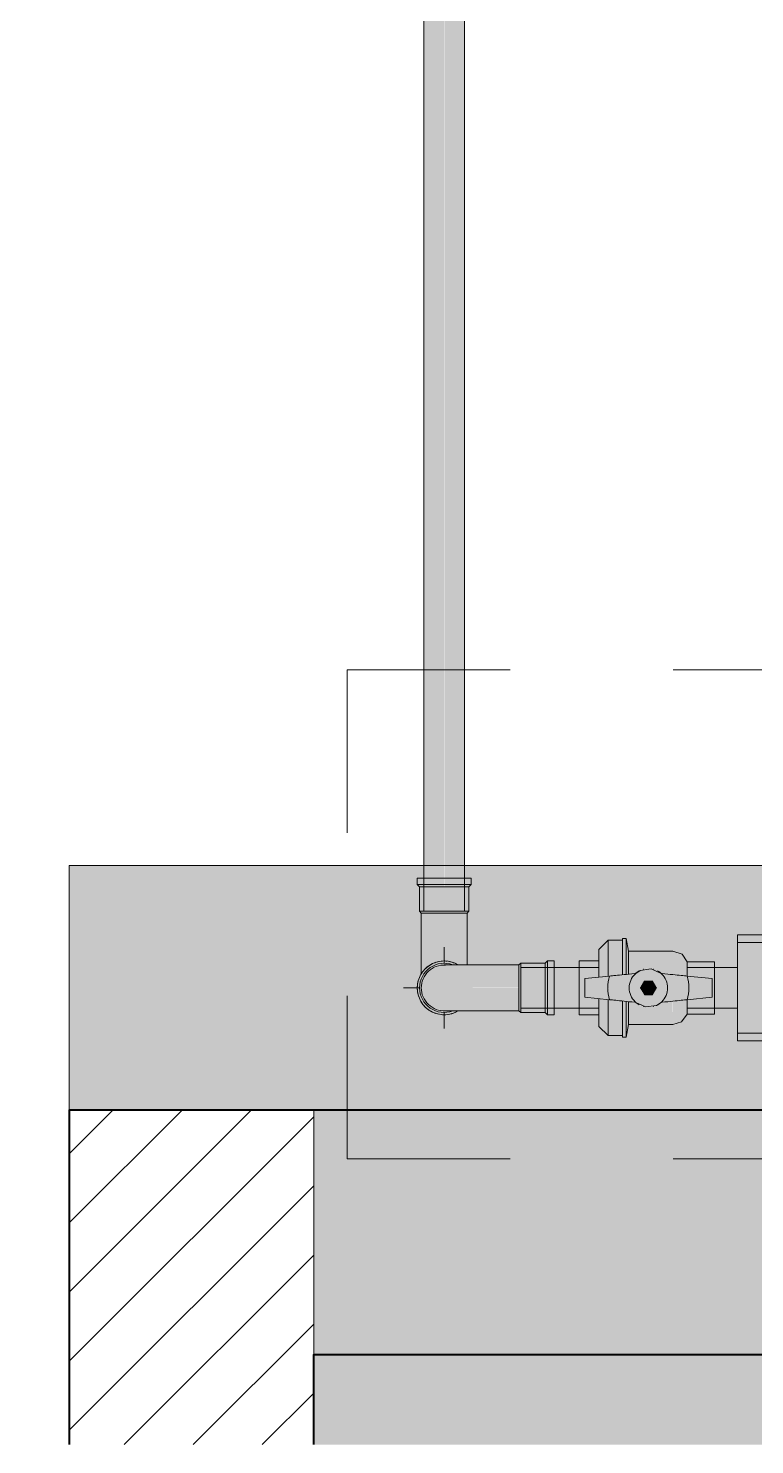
# Model space of a CAD drawing. Header units: metres. Extents: x 15.2 to 39, y -2.1 to 25.8.
# Drawn here: x 15.186 to 15.631, y 15.372 to 16.242 of the extents above; entities that cross this region are included whole.
import ezdxf

# ---------------------------------------------------------------- set-up
doc = ezdxf.new("R2010")
doc.units = ezdxf.units.M
doc.linetypes.add('Projeção', pattern=[0.003969, 0.002381, -0.001587])
doc.layers.add('1095_ARQ_BASE_dwg', color=7, linetype='Continuous', lineweight=5, true_color=0x767676)
doc.layers.add('A-FLOR', color=7, linetype='Continuous', lineweight=9, true_color=0x007f00)
for name, color, linetype, lineweight in [('A-DETL-GENF', 7, 'Continuous', 5), ('A-FLOR-OVHD', 7, 'Projeção', 5), ('A-WALL', 7, 'Continuous', 9), ('KIRYA - PAREDE', 7, 'Continuous', 40), ('KIRYA - PISO', 7, 'Continuous', 5), ('P-PIPE', 7, 'Continuous', 5), ('P-PIPE-CNTR', 7, 'Continuous', 5), ('S-COLS', 7, 'Continuous', 5)]:
    doc.layers.add(name, color=color, linetype=linetype, lineweight=lineweight)

# ---------------------------------------------------------------- blocks, each defined once
blk = doc.blocks.new('Pilar retangular - 15 x 30 cm-V2-TÉRREO')
at = {"layer": 'S-COLS', "true_color": 0xaaaaaa}
h = blk.add_hatch(dxfattribs=at)
h.set_pattern_fill('FP_1', color=253, style=0, pattern_type=2)
h.set_pattern_definition([(45, (0.08564, 0.00177), (-0.021213, 0.021213), [])])
h.paths.add_polyline_path([(0.075, -0.05532), (0.075, 0.15), (-0.075, 0.15), (-0.075, -0.05532)])
at = {"layer": 'A-DETL-GENF', "color": 253, "true_color": 0xaaaaaa}
for p, q in [((0.075, 0.15), (-0.075, 0.15)), ((-0.075, 0.15), (-0.075, -0.05532)), ((0.075, -0.05532), (0.075, 0.15))]:
    blk.add_line(p, q, dxfattribs=at)
blk = doc.blocks.new('Hidrometro1 - 20x20mm-2554199-TÉRREO')
at = {"layer": 'P-PIPE', "true_color": 0x1e1eb3}
for points in [[(15.65231, 15.65281), (15.65927, 15.65301), (15.66112, 15.66704), (15.66661, 15.68031), (15.67535, 15.6917), (15.68674, 15.70044), (15.70001, 15.70593), (15.71424, 15.70781), (15.72891, 15.70575), (15.74174, 15.70044), (15.75345, 15.69129), (15.76187, 15.68031), (15.76737, 15.66704), (15.76924, 15.65281), (15.77618, 15.65281), (15.77462, 15.66659), (15.77004, 15.67968), (15.76267, 15.69142), (15.75286, 15.70123), (15.74112, 15.70861), (15.72802, 15.71319), (15.71424, 15.71474), (15.70046, 15.71319), (15.68674, 15.70821), (15.67535, 15.70095), (15.66582, 15.69142), (15.65844, 15.67968), (15.65386, 15.66659), (15.65286, 15.65773)], [(15.6476, 15.6806), (15.6476, 15.68535), (15.62049, 15.68535), (15.62049, 15.6806)], [(15.6476, 15.62501), (15.6476, 15.6806), (15.62049, 15.6806), (15.62049, 15.62501)], [(15.7994, 15.6806), (15.80799, 15.6806), (15.80799, 15.68535), (15.7812, 15.68535), (15.7812, 15.6806)], [(15.80799, 15.62501), (15.80799, 15.6806), (15.7812, 15.6806), (15.7812, 15.62501), (15.7994, 15.62501)], [(15.71424, 15.59087), (15.72802, 15.59242), (15.74174, 15.5974), (15.75313, 15.60466), (15.76267, 15.61419), (15.77004, 15.62593), (15.77462, 15.63902), (15.77618, 15.65281), (15.76924, 15.65281), (15.76737, 15.63857), (15.76187, 15.62531), (15.75313, 15.61392), (15.74174, 15.60517), (15.72848, 15.59968), (15.71424, 15.59781), (15.70001, 15.59968), (15.68674, 15.60517), (15.67535, 15.61392), (15.66661, 15.62531), (15.66112, 15.63857), (15.65924, 15.65281), (15.65231, 15.65281), (15.65386, 15.63902), (15.65844, 15.62593), (15.66582, 15.61419), (15.67563, 15.60438), (15.68737, 15.597), (15.70046, 15.59242), (15.70501, 15.59191)], [(15.6476, 15.62026), (15.6476, 15.62501), (15.62049, 15.62501), (15.62049, 15.62026)], [(15.7812, 15.62026), (15.80799, 15.62026), (15.80799, 15.62501), (15.7812, 15.62501)]]:
    blk.add_hatch(color=164, dxfattribs=at).paths.add_polyline_path(points)
at = {"layer": 'P-PIPE', "true_color": 0x050505}
h = blk.add_hatch(color=18, dxfattribs=at)
h.paths.add_polyline_path([(15.71424, 15.59781), (15.72848, 15.59968), (15.74174, 15.60517), (15.75313, 15.61392), (15.76187, 15.62531), (15.76737, 15.63857), (15.76922, 15.65301), (15.76737, 15.66704), (15.76187, 15.68031), (15.75273, 15.69201), (15.74174, 15.70044), (15.72848, 15.70593), (15.71424, 15.70781), (15.70001, 15.70593), (15.68674, 15.70044), (15.67504, 15.69129), (15.66661, 15.68031), (15.66112, 15.66704), (15.65924, 15.65281), (15.66112, 15.63857), (15.66661, 15.62531), (15.67535, 15.61392), (15.68674, 15.60517), (15.70001, 15.59968), (15.71026, 15.59833)])
h.paths.add_polyline_path([(15.71424, 15.59914), (15.70727, 15.59914), (15.6938, 15.6027), (15.69187, 15.61365), (15.68364, 15.61979), (15.67741, 15.62691), (15.67299, 15.63464), (15.67002, 15.64438), (15.66911, 15.65304), (15.66063, 15.66016), (15.66428, 15.6736), (15.67125, 15.68567), (15.68107, 15.69556), (15.69152, 15.69176), (15.69695, 15.69445), (15.70374, 15.69657), (15.71144, 15.69781), (15.72029, 15.69749), (15.72891, 15.69545), (15.73697, 15.69176), (15.74741, 15.69556), (15.75723, 15.68567), (15.76434, 15.6731), (15.76786, 15.66016), (15.75932, 15.65281), (15.75813, 15.64279), (15.75546, 15.6345), (15.7507, 15.62627), (15.74433, 15.61921), (15.73661, 15.6136), (15.73468, 15.6027), (15.72121, 15.59914)])
h.paths.add_polyline_path([(15.71424, 15.61222), (15.71422, 15.61223), (15.71422, 15.61222)])
h.paths.add_polyline_path([(15.67918, 15.6324), (15.67882, 15.63319), (15.67504, 15.64233), (15.67369, 15.65301), (15.67366, 15.65278), (15.67532, 15.64163), (15.6791, 15.63251)])
h.paths.add_polyline_path([(15.75342, 15.64224), (15.75345, 15.64232), (15.7548, 15.65301), (15.75317, 15.66398), (15.75345, 15.66329), (15.75478, 15.65249), (15.75344, 15.64229)])
h.paths.add_polyline_path([(15.71981, 15.69266), (15.71403, 15.69336), (15.71424, 15.69339), (15.71949, 15.6927)])
h = blk.add_hatch(color=18, dxfattribs=at)
h.paths.add_polyline_path([(15.70727, 15.59914), (15.72121, 15.59914), (15.73468, 15.6027), (15.73661, 15.61365), (15.74506, 15.62003), (15.7507, 15.62627), (15.75546, 15.6345), (15.75838, 15.64355), (15.75934, 15.65301), (15.76786, 15.66016), (15.7642, 15.6736), (15.75723, 15.68567), (15.74741, 15.69556), (15.73697, 15.69176), (15.72848, 15.69555), (15.72029, 15.69749), (15.71144, 15.69781), (15.70269, 15.6964), (15.69695, 15.69445), (15.69152, 15.69176), (15.68107, 15.69556), (15.67125, 15.68567), (15.66428, 15.6736), (15.66063, 15.66016), (15.66917, 15.65281), (15.67035, 15.64279), (15.67303, 15.6345), (15.67778, 15.62627), (15.68416, 15.61921), (15.69187, 15.61365), (15.6938, 15.6027), (15.70501, 15.59974)])
h.paths.add_polyline_path([(15.71424, 15.61222), (15.70361, 15.61365), (15.69845, 15.61567), (15.69332, 15.61814), (15.6855, 15.62416), (15.68247, 15.62793), (15.67881, 15.63319), (15.67504, 15.6423), (15.67368, 15.65301), (15.67532, 15.66407), (15.67754, 15.66962), (15.67916, 15.67318), (15.68432, 15.68005), (15.68639, 15.68218), (15.6924, 15.68681), (15.69498, 15.68842), (15.70088, 15.69093), (15.70427, 15.6921), (15.70921, 15.69278), (15.71427, 15.69339), (15.7248, 15.69199), (15.73074, 15.68963), (15.73517, 15.68747), (15.74298, 15.68145), (15.7458, 15.67798), (15.74967, 15.67242), (15.75345, 15.66331), (15.75479, 15.65249), (15.75317, 15.64155), (15.75087, 15.63583), (15.74884, 15.63176), (15.74416, 15.62556), (15.74285, 15.62404), (15.73609, 15.6188), (15.73351, 15.61719), (15.7276, 15.61468), (15.72421, 15.61352), (15.71927, 15.61283), (15.71427, 15.61222)])
at = {"layer": 'P-PIPE', "true_color": 0xfbfbfb}
for points in [[(15.67366, 15.65281), (15.67571, 15.65281), (15.67724, 15.66331), (15.68122, 15.67253), (15.687, 15.68005), (15.69498, 15.68617), (15.70501, 15.69012), (15.71424, 15.69134), (15.72475, 15.6898), (15.73396, 15.68583), (15.74149, 15.68005), (15.74783, 15.67154), (15.75152, 15.66233), (15.75277, 15.65281), (15.7548, 15.65301), (15.75317, 15.66397), (15.74902, 15.6736), (15.74294, 15.6815), (15.73442, 15.688), (15.72638, 15.69142), (15.72421, 15.69208), (15.71404, 15.69336), (15.70365, 15.69197), (15.69671, 15.68921), (15.69384, 15.68787), (15.68554, 15.68149), (15.68122, 15.67605), (15.67864, 15.67207), (15.67563, 15.66492), (15.67504, 15.66329), (15.67366, 15.65282)], [(15.75221, 15.65281), (15.75277, 15.65281), (15.75146, 15.66278), (15.74761, 15.67207), (15.74149, 15.68005), (15.73351, 15.68617), (15.72421, 15.69002), (15.71367, 15.69126), (15.70427, 15.69002), (15.69498, 15.68617), (15.687, 15.68005), (15.68059, 15.67138), (15.67695, 15.66221), (15.67571, 15.65281), (15.75146, 15.65281)], [(15.71424, 15.61222), (15.72487, 15.61365), (15.73177, 15.6164), (15.73465, 15.61774), (15.74295, 15.62412), (15.74726, 15.62956), (15.74985, 15.63354), (15.75237, 15.63935), (15.75345, 15.64233), (15.75483, 15.65281), (15.75277, 15.65281), (15.75124, 15.6423), (15.74726, 15.63309), (15.74149, 15.62556), (15.73351, 15.61944), (15.72421, 15.61559), (15.71389, 15.61432), (15.70374, 15.61581), (15.69452, 15.61979), (15.68646, 15.62627), (15.68087, 15.63354), (15.67701, 15.64294), (15.67563, 15.65281), (15.67366, 15.65281), (15.67532, 15.64164), (15.67946, 15.63202), (15.68555, 15.6241), (15.69406, 15.61761), (15.70211, 15.61419), (15.70427, 15.61353), (15.71423, 15.61222)], [(15.71424, 15.61428), (15.72421, 15.61559), (15.73351, 15.61944), (15.74149, 15.62556), (15.74783, 15.63407), (15.75146, 15.64283), (15.75277, 15.65281), (15.67571, 15.65281), (15.67724, 15.6423), (15.68087, 15.63354), (15.687, 15.62556), (15.69498, 15.61944), (15.70501, 15.61549), (15.71389, 15.61432)]]:
    blk.add_hatch(color=7, dxfattribs=at).paths.add_polyline_path(points)
at = {"layer": 'P-PIPE', "true_color": 0x1e1eb3}
h = blk.add_hatch(color=164, dxfattribs=at)
h.paths.add_polyline_path([(15.77125, 15.62939), (15.7812, 15.63537), (15.7812, 15.63794), (15.77425, 15.63794), (15.77256, 15.63313)])
h.paths.add_polyline_path([(15.65707, 15.62986), (15.65424, 15.63794), (15.6476, 15.63794), (15.6476, 15.63555), (15.65473, 15.63126)])
h.paths.add_polyline_path([(15.7812, 15.66767), (15.7812, 15.67025), (15.77125, 15.67622), (15.77425, 15.66767), (15.77648, 15.66767)])
h.paths.add_polyline_path([(15.6476, 15.66767), (15.65424, 15.66767), (15.65707, 15.67575), (15.6476, 15.67006)])
h = blk.add_hatch(color=164, dxfattribs=at)
h.paths.add_polyline_path([(15.6476, 15.65281), (15.65231, 15.65281), (15.65414, 15.66738), (15.65424, 15.66767), (15.6476, 15.66767), (15.6476, 15.65637)])
h.paths.add_polyline_path([(15.77618, 15.65281), (15.7812, 15.65281), (15.7812, 15.66767), (15.77425, 15.66767), (15.77468, 15.66608), (15.77606, 15.65388)])
h = blk.add_hatch(color=164, dxfattribs=at)
h.paths.add_polyline_path([(15.6476, 15.63794), (15.65424, 15.63794), (15.6538, 15.63954), (15.65231, 15.65281), (15.6476, 15.65281), (15.6476, 15.63884)])
h.paths.add_polyline_path([(15.7812, 15.63794), (15.7812, 15.65281), (15.77618, 15.65281), (15.77434, 15.63822), (15.77425, 15.63794), (15.77618, 15.63794)])
at = {"layer": 'P-PIPE'}
for p, q in [((15.69152, 15.69176), (15.68107, 15.69556)), ((15.74741, 15.69556), (15.73697, 15.69176)), ((15.62049, 15.6806), (15.62049, 15.68535)), ((15.6476, 15.68535), (15.62049, 15.68535)), ((15.62049, 15.6806), (15.62049, 15.62501)), ((15.6476, 15.6806), (15.62049, 15.6806)), ((15.6476, 15.68535), (15.6476, 15.6806)), ((15.6476, 15.62501), (15.6476, 15.6806)), ((15.7812, 15.6806), (15.7812, 15.68535)), ((15.80799, 15.68535), (15.7812, 15.68535)), ((15.7812, 15.6806), (15.7812, 15.62501)), ((15.80799, 15.6806), (15.7812, 15.6806)), ((15.80799, 15.68535), (15.80799, 15.6806)), ((15.80799, 15.62501), (15.80799, 15.6806)), ((15.65707, 15.67575), (15.6476, 15.67006)), ((15.7812, 15.67025), (15.77125, 15.67622)), ((15.65424, 15.66767), (15.6476, 15.66767)), ((15.7812, 15.66767), (15.77425, 15.66767)), ((15.66063, 15.66016), (15.66915, 15.65301)), ((15.75934, 15.65301), (15.76786, 15.66016)), ((15.6476, 15.63794), (15.65424, 15.63794)), ((15.77425, 15.63794), (15.7812, 15.63794)), ((15.6476, 15.63555), (15.65707, 15.62986)), ((15.77125, 15.62939), (15.7812, 15.63537)), ((15.62049, 15.62026), (15.62049, 15.62501)), ((15.6476, 15.62501), (15.62049, 15.62501)), ((15.6476, 15.62026), (15.62049, 15.62026)), ((15.6476, 15.62501), (15.6476, 15.62026)), ((15.7812, 15.62026), (15.7812, 15.62501)), ((15.80799, 15.62501), (15.7812, 15.62501)), ((15.80799, 15.62026), (15.7812, 15.62026)), ((15.80799, 15.62501), (15.80799, 15.62026)), ((15.69187, 15.61365), (15.6938, 15.6027)), ((15.73468, 15.6027), (15.73661, 15.61365))]:
    blk.add_line(p, q, dxfattribs=at)
at = {"layer": 'P-PIPE', "flags": 128}
for points in [[(15.77348, 15.65934), (15.77148, 15.66942), (15.76777, 15.67901), (15.76247, 15.68782), (15.75574, 15.69559), (15.74777, 15.70208), (15.7388, 15.70711), (15.72911, 15.71052), (15.71897, 15.71222), (15.70868, 15.71215), (15.69857, 15.71031), (15.68892, 15.70676), (15.68003, 15.70161), (15.67215, 15.695), (15.66552, 15.68714), (15.66035, 15.67825), (15.65678, 15.66861), (15.655, 15.65934)], [(15.75483, 15.65281), (15.75286, 15.66527), (15.74717, 15.67653), (15.73829, 15.6855), (15.72709, 15.6913), (15.71464, 15.69339), (15.70216, 15.69155), (15.69084, 15.68596), (15.68179, 15.67717), (15.67587, 15.66603), (15.67367, 15.6536), (15.67366, 15.65281)], [(15.655, 15.64628), (15.657, 15.63619), (15.66071, 15.6266), (15.66601, 15.61779), (15.67275, 15.61003), (15.68071, 15.60353), (15.68968, 15.5985), (15.69938, 15.59509), (15.70952, 15.59339), (15.7198, 15.59347), (15.72992, 15.5953), (15.73956, 15.59885), (15.74846, 15.60401), (15.75634, 15.61061), (15.76296, 15.61847), (15.76814, 15.62736), (15.77171, 15.637), (15.77348, 15.64628)], [(15.67366, 15.65281), (15.67562, 15.64034), (15.68132, 15.62908), (15.6902, 15.62012), (15.7014, 15.61431), (15.71384, 15.61223), (15.72633, 15.61406), (15.73764, 15.61965), (15.7467, 15.62844), (15.75261, 15.63959), (15.75482, 15.65201), (15.75483, 15.65281)]]:
    blk.add_lwpolyline(points, dxfattribs=at)
at = {"layer": 'P-PIPE'}
for radius, start, end in [(0.06194, 0, 180), (0.055, 0, 180), (0.0451, 59.74141, 104.83847), (0.05411, 127.80721, 172.19279), (0.0451, 104.83847, 120.25859), (0.04059, 82.41156, 90), (0.05411, 7.80721, 52.19279), (0.04059, 15, 30), (0.06194, 180, 0), (0.055, 180, 0), (0.0451, 179.74141, 240.25859), (0.0451, 299.74141, 0.25859), (0.04059, 195, 210), (0.04059, 262.41156, 270), (0.05411, 247.80721, 292.19279)]:
    blk.add_arc((15.71424, 15.65281), radius, start, end, dxfattribs=at)
blk = doc.blocks.new('AF_Soldavel_Curva 45_90 - Standard-V7-TÉRREO')
at = {"layer": 'P-PIPE', "true_color": 0x69503c}
for points in [[(15.43092, 15.7162), (15.44062, 15.7162), (15.44062, 15.7202), (15.42412, 15.7202), (15.42437, 15.7162), (15.43001, 15.7162)], [(15.43739, 15.7148), (15.44062, 15.7148), (15.44062, 15.7162), (15.42437, 15.7162), (15.42575, 15.7148), (15.43739, 15.7148)], [(15.43739, 15.6998), (15.44062, 15.69982), (15.44062, 15.7148), (15.42575, 15.7148), (15.42575, 15.6998), (15.43546, 15.6998)], [(15.44386, 15.7162), (15.45687, 15.7162), (15.45712, 15.7202), (15.44062, 15.7202), (15.44063, 15.7162), (15.44386, 15.7162)], [(15.44489, 15.7148), (15.45569, 15.715), (15.45656, 15.7162), (15.44062, 15.7162), (15.44063, 15.7148), (15.44386, 15.7148)], [(15.44545, 15.6998), (15.45549, 15.6998), (15.45549, 15.7148), (15.44062, 15.7148), (15.44062, 15.6998), (15.44386, 15.6998)], [(15.43399, 15.6987), (15.44062, 15.6987), (15.44062, 15.6998), (15.42575, 15.6998), (15.42679, 15.6987), (15.43371, 15.6987)], [(15.42662, 15.66143), (15.42952, 15.66491), (15.43319, 15.66744), (15.43739, 15.66892), (15.43818, 15.66906), (15.4401, 15.66924), (15.44062, 15.66931), (15.44062, 15.6987), (15.42679, 15.69848), (15.42659, 15.67615), (15.42662, 15.66165)], [(15.45201, 15.6987), (15.45465, 15.69891), (15.45549, 15.6998), (15.44062, 15.6998), (15.44062, 15.6987), (15.45162, 15.6987)], [(15.44925, 15.6668), (15.45465, 15.66685), (15.45455, 15.69262), (15.45445, 15.6987), (15.44062, 15.69848), (15.44062, 15.66931), (15.44571, 15.66841), (15.44922, 15.66683)]]:
    blk.add_hatch(color=27, dxfattribs=at).paths.add_polyline_path(points)
h = blk.add_hatch(color=27, dxfattribs=at)
h.paths.add_polyline_path([(15.44062, 15.63631), (15.4408, 15.63656), (15.44024, 15.63636), (15.44062, 15.63631)])
h.paths.add_polyline_path([(15.44403, 15.63676), (15.44571, 15.63721), (15.44483, 15.63705)])
h.paths.add_polyline_path([(15.4275, 15.64303), (15.42628, 15.64468), (15.42678, 15.64397), (15.42745, 15.6431)])
h.paths.add_polyline_path([(15.42559, 15.65928), (15.42643, 15.66119), (15.42599, 15.66024), (15.42595, 15.66014)])
h.paths.add_polyline_path([(15.44922, 15.6668), (15.44922, 15.66683), (15.44919, 15.66683)])
h.paths.add_polyline_path([(15.43871, 15.66906), (15.44239, 15.66907), (15.4401, 15.66924), (15.43872, 15.66906)])
at = {"layer": 'P-PIPE'}
for p, q in [((15.42412, 15.7202), (15.42412, 15.7162)), ((15.44062, 15.7202), (15.42412, 15.7202)), ((15.42412, 15.7162), (15.42552, 15.7148)), ((15.42412, 15.7162), (15.44062, 15.7162)), ((15.42552, 15.7148), (15.42552, 15.6998)), ((15.42552, 15.7148), (15.44062, 15.7148)), ((15.45712, 15.7202), (15.44062, 15.7202)), ((15.44062, 15.7162), (15.45712, 15.7162)), ((15.44062, 15.7148), (15.45572, 15.7148)), ((15.45572, 15.7148), (15.45712, 15.7162)), ((15.45572, 15.6998), (15.45572, 15.7148)), ((15.45712, 15.7162), (15.45712, 15.7202)), ((15.42552, 15.6998), (15.42658, 15.6987)), ((15.42552, 15.6998), (15.44062, 15.6998)), ((15.42658, 15.6987), (15.44062, 15.6987)), ((15.44062, 15.6998), (15.45572, 15.6998)), ((15.44062, 15.6987), (15.45466, 15.6987)), ((15.45466, 15.6987), (15.45572, 15.6998))]:
    blk.add_line(p, q, dxfattribs=at)
at = {"layer": 'P-PIPE', "flags": 128}
for points in [[(15.42658, 15.66138), (15.42658, 15.66948), (15.42658, 15.68098), (15.42658, 15.69398), (15.42658, 15.6987)], [(15.45466, 15.6987), (15.45466, 15.68542), (15.45466, 15.67327), (15.45466, 15.66684)]]:
    blk.add_lwpolyline(points, dxfattribs=at)
at = {"layer": 'P-PIPE'}
for start, end in [(143.32168, 156.69957), (101.98202, 138.03028), (126.6457, 132.02157), (107.9767, 113.35378), (90, 96.69531), (83.31743, 90), (58.33609, 78.0272), (66.64622, 72.0233), (162.5241, 198.01374), (167.97496, 173.35326), (186.64518, 192.01984), (203.30043, 216.67832), (221.96972, 258.01798), (227.97323, 233.35273), (246.64466, 252.02068), (263.30469, 270), (270, 276.68257), (281.9728, 301.66391), (287.97932, 293.35534)]:
    blk.add_arc((15.44062, 15.65281), 0.0165, start, end, dxfattribs=at)
blk = doc.blocks.new('AF_Soldavel_Curva 45_90 - Standard-V8-TÉRREO')
at = {"layer": 'P-PIPE', "true_color": 0x69503c}
for points in [[(15.42552, 15.65281), (15.42655, 15.65817), (15.4293, 15.66272), (15.4336, 15.66608), (15.43825, 15.66768), (15.44386, 15.66745), (15.44583, 15.66673), (15.44919, 15.66683), (15.44887, 15.6671), (15.44324, 15.66906), (15.43739, 15.66892), (15.43236, 15.66709), (15.42774, 15.663), (15.42511, 15.65845), (15.42412, 15.65281)], [(15.42643, 15.65281), (15.42658, 15.65281), (15.42774, 15.65815), (15.43017, 15.66209), (15.4336, 15.66497), (15.43818, 15.66663), (15.44489, 15.66672), (15.44535, 15.66691), (15.44306, 15.66768), (15.43739, 15.66745), (15.43307, 15.66588), (15.42905, 15.66251), (15.42639, 15.65773), (15.42552, 15.65281), (15.42606, 15.65281)], [(15.45312, 15.65281), (15.48651, 15.65298), (15.48651, 15.66663), (15.46156, 15.66684), (15.43921, 15.66668), (15.4378, 15.66647), (15.43278, 15.66427), (15.42956, 15.6613), (15.42733, 15.65708), (15.42668, 15.65281), (15.45269, 15.65281)], [(15.48761, 15.65281), (15.48761, 15.66768), (15.48651, 15.66663), (15.48651, 15.65281)], [(15.50261, 15.65281), (15.50261, 15.66768), (15.48761, 15.66768), (15.48761, 15.65281), (15.50143, 15.65281)], [(15.50261, 15.65281), (15.50401, 15.65281), (15.50401, 15.66906), (15.50261, 15.66768), (15.50261, 15.65514)], [(15.50401, 15.65281), (15.50801, 15.65281), (15.50801, 15.66931), (15.50401, 15.66906), (15.50401, 15.65505)], [(15.44348, 15.63656), (15.44922, 15.63881), (15.44545, 15.63874), (15.44306, 15.63794), (15.43739, 15.63816), (15.43307, 15.63973), (15.42905, 15.6431), (15.42637, 15.648), (15.42552, 15.65281), (15.42412, 15.65281), (15.42511, 15.64717), (15.42824, 15.64198), (15.43237, 15.63852), (15.43818, 15.63656), (15.44348, 15.63656)], [(15.44324, 15.63794), (15.44386, 15.63816), (15.44535, 15.63889), (15.43739, 15.63927), (15.43335, 15.64085), (15.42976, 15.64397), (15.42743, 15.648), (15.42643, 15.65281), (15.42552, 15.65281), (15.42671, 15.64717), (15.42905, 15.6431), (15.4336, 15.63954), (15.43825, 15.63794), (15.44324, 15.63794)], [(15.45738, 15.63877), (15.48651, 15.63898), (15.48651, 15.65281), (15.4266, 15.65268), (15.42774, 15.64746), (15.42987, 15.64378), (15.4336, 15.64065), (15.43924, 15.63893), (15.44489, 15.63889), (15.44869, 15.63882), (15.45312, 15.63878)], [(15.48761, 15.63794), (15.48761, 15.65281), (15.48651, 15.65281), (15.48667, 15.63883)], [(15.48761, 15.63794), (15.50261, 15.63794), (15.50261, 15.65281), (15.48761, 15.65281), (15.48761, 15.63852)], [(15.50401, 15.63656), (15.50401, 15.65281), (15.50261, 15.65281), (15.50281, 15.63774), (15.50301, 15.63754)], [(15.50801, 15.63631), (15.50801, 15.65281), (15.50401, 15.65281), (15.50401, 15.63656)]]:
    blk.add_hatch(color=27, dxfattribs=at).paths.add_polyline_path(points)
at = {"layer": 'P-PIPE'}
for p, q in [((15.48761, 15.66791), (15.48651, 15.66685)), ((15.48651, 15.66685), (15.48651, 15.65281)), ((15.50261, 15.66791), (15.48761, 15.66791)), ((15.48761, 15.66791), (15.48761, 15.65281)), ((15.50401, 15.66931), (15.50261, 15.66791)), ((15.50261, 15.66791), (15.50261, 15.65281)), ((15.50801, 15.66931), (15.50401, 15.66931)), ((15.50401, 15.66931), (15.50401, 15.65281)), ((15.50801, 15.65281), (15.50801, 15.66931)), ((15.48651, 15.65281), (15.48651, 15.63877)), ((15.48761, 15.65281), (15.48761, 15.63771)), ((15.50261, 15.65281), (15.50261, 15.63771)), ((15.50401, 15.65281), (15.50401, 15.63631)), ((15.50801, 15.63631), (15.50801, 15.65281)), ((15.48651, 15.63877), (15.48761, 15.63771)), ((15.48761, 15.63771), (15.50261, 15.63771)), ((15.50261, 15.63771), (15.50401, 15.63631)), ((15.50401, 15.63631), (15.50801, 15.63631))]:
    blk.add_line(p, q, dxfattribs=at)
at = {"layer": 'P-PIPE', "flags": 128}
for points in [[(15.48651, 15.66685), (15.47323, 15.66685), (15.46109, 15.66685), (15.45112, 15.66685), (15.44418, 15.66685), (15.44086, 15.66685), (15.44062, 15.66685)], [(15.44062, 15.63877), (15.44258, 15.63877), (15.44831, 15.63877), (15.4573, 15.63877), (15.46879, 15.63877), (15.4818, 15.63877), (15.48651, 15.63877)]]:
    blk.add_lwpolyline(points, dxfattribs=at)
at = {"layer": 'P-PIPE'}
for radius, start, end in [(0.0165, 58.41329, 180), (0.0165, 143.32168, 156.69957), (0.0151, 69.47737, 180), (0.01404, 86.97035, 180), (0.0165, 101.98202, 138.03028), (0.0165, 83.31743, 96.69531), (0.0165, 58.33609, 78.0272), (0.0165, 162.5241, 180), (0.0165, 180, 198.01374), (0.0165, 180, 301.58671), (0.0165, 203.30043, 216.67832), (0.0151, 180, 290.52263), (0.01404, 180, 273.02965), (0.0165, 221.96972, 258.01798), (0.0165, 263.30469, 276.68257), (0.0165, 281.9728, 301.66391)]:
    blk.add_arc((15.44062, 15.65281), radius, start, end, dxfattribs=at)
blk = doc.blocks.new('Registro Esfera VS - Agua Fria - MEP - Tigre - Soldável - 25 mm-271304-TÉRREO')
at = {"layer": 'P-PIPE', "true_color": 0x69503c}
for points in [[(-0.03033, 0.00658), (-0.02464, 0.00725), (-0.02487, 0.02908), (-0.03033, 0.02362), (-0.03033, 0.00725)], [(-0.01584, 0.00806), (-0.01358, 0.00849), (-0.01358, 0.02985), (-0.01584, 0.03031), (-0.01584, 0.00816)], [(-0.01358, 0.00829), (-0.01222, 0.00865), (-0.01228, 0.02286), (-0.01358, 0.02906), (-0.01358, 0.00849)], [(0.02371, 0.00726), (0.02371, 0.01606), (0.02167, 0.01955), (0.01979, 0.02102), (0.01766, 0.02194), (0.01507, 0.02257), (0.01507, 0.00814), (0.02328, 0.0073)], [(-0.03033, -0.01652), (-0.03033, -0.00658), (-0.03906, -0.00569), (-0.03906, 0.00569), (-0.03033, 0.00658), (-0.03033, 0.01652), (-0.04243, 0.01652), (-0.04243, -0.01652), (-0.03045, -0.01652)], [(0.02371, -0.01606), (0.04057, -0.01606), (0.04057, 0.01606), (0.02371, 0.01587), (0.02379, 0.00725), (0.03906, 0.00569), (0.03906, -0.00569), (0.02371, -0.00726), (0.02371, -0.01587)], [(-0.02464, -0.02931), (-0.02487, -0.00714), (-0.03033, -0.00658), (-0.03033, -0.02362), (-0.02539, -0.02856)], [(-0.01584, -0.03031), (-0.01358, -0.02985), (-0.01358, -0.00829), (-0.01584, -0.00816), (-0.01584, -0.02985)], [(-0.01358, -0.02985), (-0.01222, -0.0218), (-0.01222, -0.00843), (-0.01358, -0.00849), (-0.01358, -0.02931)], [(0.01507, -0.02257), (0.01912, -0.02137), (0.02112, -0.02006), (0.02217, -0.01879), (0.02371, -0.01587), (0.02371, -0.00726), (0.01507, -0.00816), (0.01507, -0.022)]]:
    blk.add_hatch(color=27, dxfattribs=at).paths.add_polyline_path(points)
h = blk.add_hatch(color=27, dxfattribs=at)
h.paths.add_polyline_path([(-0.01584, -0.02931), (-0.01584, -0.00806), (-0.02464, -0.00725), (-0.02464, -0.02931), (-0.02361, -0.02931)])
h.paths.add_polyline_path([(-0.02464, 0.00716), (-0.01584, 0.00816), (-0.01584, 0.02931), (-0.02464, 0.02931), (-0.02464, 0.00725)])
h = blk.add_hatch(color=27, dxfattribs=at)
h.paths.add_polyline_path([(-0.01202, -0.02257), (0.01507, -0.02257), (0.0149, -0.00816), (0.00828, -0.00866), (0.008, -0.00866), (0.00726, -0.00921), (0.00536, -0.01053), (0.00282, -0.01149), (0, -0.01183), (-0.00305, -0.0114), (-0.00586, -0.0102), (-0.00828, -0.00866), (-0.00843, -0.00882), (-0.01222, -0.00865), (-0.01222, -0.02257)])
h.paths.add_polyline_path([(0.01507, 0.00814), (0.01507, 0.02257), (-0.01222, 0.02257), (-0.01222, 0.00843), (-0.00827, 0.00865), (-0.00801, 0.00865), (-0.00726, 0.00921), (-0.00536, 0.01053), (-0.00247, 0.01153), (0, 0.01183), (0.00305, 0.0114), (0.00607, 0.01005), (0.00828, 0.00866), (0.00843, 0.00882), (0.0149, 0.00816)])
at = {"layer": 'P-PIPE', "true_color": 0xce4f00}
h = blk.add_hatch(color=32, dxfattribs=at)
h.paths.add_polyline_path([(0.01994, 0), (0.02487, 0), (0.02431, 0.00493), (0.02371, 0.00726), (0.00828, 0.00866), (0.00814, 0.0085), (0.01016, 0.00583), (0.01106, 0.00388), (0.01153, 0.00236), (0.01177, 0), (0.01955, 0)])
h.paths.add_polyline_path([(-0.01177, 0), (-0.01126, 0.00324), (-0.01051, 0.0052), (-0.00908, 0.0074), (-0.00828, 0.00866), (-0.00843, 0.00882), (-0.02379, 0.00725), (-0.02464, 0.00311), (-0.02464, 0), (-0.01584, 0)])
for points in [[(0.00942, 0), (0.01177, 0), (0.01153, 0.00236), (0.01033, 0.00552), (0.00921, 0.00725), (0.00761, 0.0089), (0.00548, 0.01049), (0.00282, 0.01149), (0, 0.01183), (-0.0035, 0.01123), (-0.00587, 0.0102), (-0.00859, 0.00798), (-0.00993, 0.00625), (-0.01115, 0.00358), (-0.01161, 0.00161), (-0.01177, 0), (-0.00522, 0), (-0.00247, 0.00452), (0.00261, 0.00452), (0.00522, 0), (0.00921, 0)], [(-0.02379, -0.00725), (-0.02464, -0.00311), (-0.02487, 0.00001), (-0.02431, 0.00493), (-0.02379, 0.00725), (-0.03906, 0.00569), (-0.03906, -0.00569), (-0.0242, -0.00721)], [(0, -0.01183), (0.0035, -0.01123), (0.00609, -0.01005), (0.00843, -0.00817), (0.01015, -0.00584), (0.01106, -0.00388), (0.01161, -0.00162), (0.01177, 0), (0.00522, 0), (0.00238, -0.00452), (-0.00261, -0.00452), (-0.00522, 0), (-0.01177, 0), (-0.01126, -0.00324), (-0.01069, -0.00488), (-0.00908, -0.0074), (-0.00761, -0.0089), (-0.00548, -0.01049), (-0.00247, -0.01153)], [(-0.00261, 0), (0.00522, 0), (0.00261, 0.00452), (-0.00261, 0.00452), (-0.00522, 0), (-0.00391, 0)], [(-0.00238, -0.00452), (0.00261, -0.00452), (0.00522, 0), (-0.00522, 0), (-0.00247, -0.00452)], [(0.02379, -0.00725), (0.03906, -0.00569), (0.03906, 0.00569), (0.02379, 0.00725), (0.02463, 0.0032), (0.02487, 0), (0.02449, -0.00416), (0.02401, -0.00625)]]:
    blk.add_hatch(color=32, dxfattribs=at).paths.add_polyline_path(points)
h = blk.add_hatch(color=32, dxfattribs=at)
h.paths.add_polyline_path([(0.00843, -0.00882), (0.02379, -0.00725), (0.02463, -0.0032), (0.02487, 0), (0.01177, 0), (0.01138, -0.00283), (0.01038, -0.00544), (0.00921, -0.00725), (0.00828, -0.00866)])
h.paths.add_polyline_path([(-0.00843, -0.00882), (-0.00814, -0.0085), (-0.01016, -0.00583), (-0.01083, -0.0046), (-0.01157, -0.00203), (-0.01177, 0), (-0.02486, -0.00019), (-0.02439, -0.0046), (-0.02379, -0.00725), (-0.0089, -0.00877)])
at = {"layer": 'P-PIPE'}
for p, q in [((-0.02464, 0.02931), (-0.03033, 0.02362)), ((-0.01584, 0.02931), (-0.02464, 0.02931)), ((-0.02464, 0.02931), (-0.02464, 0.00717)), ((-0.01358, 0.03031), (-0.01584, 0.03031)), ((-0.01584, 0.03031), (-0.01584, 0.00807)), ((-0.01222, 0.02257), (-0.01358, 0.03031)), ((-0.01358, 0.03031), (-0.01358, 0.00836)), ((-0.03033, 0.0066), (-0.03033, 0.02362)), ((0.01507, 0.02257), (-0.01222, 0.02257)), ((-0.01222, 0.00847), (-0.01222, 0.02257)), ((-0.03033, 0.01652), (-0.04243, 0.01652)), ((-0.04243, 0.01652), (-0.04243, -0.01652)), ((-0.00843, 0.00882), (-0.00782, 0.00888)), ((-0.00779, 0.00888), (-0.00843, 0.00882)), ((0.00843, 0.00882), (0.00779, 0.00888)), ((0.0082, 0.00853), (0.00782, 0.00888)), ((0.00782, 0.00888), (0.00843, 0.00882)), ((0.04057, 0.01606), (0.02371, 0.01606)), ((0.02371, 0.01606), (0.02371, 0.00729)), ((0.04057, -0.01606), (0.04057, 0.01606)), ((-0.02379, 0.00725), (-0.03906, 0.00569)), ((-0.03906, 0.00569), (-0.03906, -0.00569)), ((0.03906, 0.00569), (0.02379, 0.00725)), ((0.03906, -0.00569), (0.03906, 0.00569)), ((-0.03906, -0.00569), (-0.02379, -0.00725)), ((-0.03033, -0.02362), (-0.03033, -0.0066)), ((-0.02464, -0.00717), (-0.02464, -0.02931)), ((-0.01584, -0.00807), (-0.01584, -0.03031)), ((-0.01358, -0.00836), (-0.01358, -0.03031)), ((-0.01222, -0.02257), (-0.01222, -0.00847)), ((-0.0082, -0.00853), (-0.00782, -0.00888)), ((0.02371, -0.00729), (0.02371, -0.01606)), ((0.02379, -0.00725), (0.03906, -0.00569)), ((-0.04243, -0.01652), (-0.03033, -0.01652)), ((-0.00782, -0.00888), (-0.00843, -0.00882)), ((-0.00843, -0.00882), (-0.00779, -0.00888)), ((0.00779, -0.00888), (0.00843, -0.00882)), ((0.00843, -0.00882), (0.00782, -0.00888)), ((0.02371, -0.01606), (0.04057, -0.01606)), ((-0.03033, -0.02362), (-0.02464, -0.02931)), ((-0.01358, -0.03031), (-0.01222, -0.02257)), ((-0.01222, -0.02257), (0.01507, -0.02257)), ((-0.02464, -0.02931), (-0.01584, -0.02931)), ((-0.01584, -0.03031), (-0.01358, -0.03031))]:
    blk.add_line(p, q, dxfattribs=at)
at = {"layer": 'P-PIPE', "flags": 128}
for points in [[(0.01507, 0.02257), (0.02061, 0.02066), (0.02371, 0.01606)], [(0.00782, 0.00888), (0.00169, 0.01171), (-0.00498, 0.01073), (-0.00782, 0.00888)], [(-0.00782, -0.00888), (-0.00169, -0.01171), (0.00498, -0.01073), (0.00782, -0.00888)], [(0.02371, -0.01606), (0.02035, -0.02085), (0.01507, -0.02257)]]:
    blk.add_lwpolyline(points, dxfattribs=at)
at = {"layer": 'P-PIPE'}
for radius, start, end in [(0.01183, 118.72243, 132.56954), (0.01183, 103.81105, 105), (0.01183, 75, 76.18895), (0.01183, 46.38615, 61.36235), (0.02487, 163.05384, 180), (0.01177, 133.73924, 180), (0.01177, 180, 226.26076), (0.01177, 0, 46.26076), (0.01177, 313.73924, 0), (0.02487, 0, 16.94616), (0.02487, 343.0536, 0), (0.02487, 180, 196.9464), (0.01183, 226.38615, 241.36299), (0.01183, 255, 256.18948), (0.01183, 283.81052, 285), (0.01183, 298.72188, 312.56889)]:
    blk.add_arc((0, 0), radius, start, end, dxfattribs=at)
for centre, start_param, end_param in [((-0.01706, -0.01255), 5.681656, 5.703619), ((0.01706, -0.01255), 0.579567, 0.601529), ((-0.01706, 0.01255), 3.721147, 3.743122), ((0.01706, 0.01255), 2.540063, 2.562038)]:
    blk.add_ellipse(centre, major_axis=(0, 0.02553), ratio=0.617124, start_param=start_param, end_param=end_param, dxfattribs=at)
for points in [[(-0.02379, 0.00725), (-0.02279, 0.00735), (-0.02032, 0.0076), (-0.0151, 0.00814), (-0.0108, 0.00857), (-0.00843, 0.00882)], [(-0.00814, 0.0085), (-0.00808, 0.00857), (-0.00797, 0.0087), (-0.00785, 0.00882), (-0.00779, 0.00888)], [(-0.00779, 0.00888), (-0.0078, 0.00888), (-0.00781, 0.00888), (-0.00782, 0.00888), (-0.00782, 0.00888)], [(0.00779, 0.00888), (0.00785, 0.00882), (0.00797, 0.0087), (0.00808, 0.00857), (0.00814, 0.0085)], [(0.00782, 0.00888), (0.00782, 0.00888), (0.00781, 0.00888), (0.0078, 0.00888), (0.00779, 0.00888)], [(0.00843, 0.00882), (0.0108, 0.00857), (0.0151, 0.00814), (0.02032, 0.0076), (0.02279, 0.00735), (0.02379, 0.00725)], [(-0.00843, -0.00882), (-0.0108, -0.00858), (-0.0151, -0.00814), (-0.02032, -0.0076), (-0.02279, -0.00735), (-0.02379, -0.00725)], [(-0.00779, -0.00888), (-0.00785, -0.00882), (-0.00797, -0.0087), (-0.00808, -0.00857), (-0.00814, -0.0085)], [(0.00814, -0.0085), (0.00808, -0.00857), (0.00797, -0.0087), (0.00785, -0.00882), (0.00779, -0.00888)], [(0.02379, -0.00725), (0.02279, -0.00735), (0.02032, -0.0076), (0.0151, -0.00814), (0.0108, -0.00858), (0.00843, -0.00882)], [(-0.00782, -0.00888), (-0.00782, -0.00888), (-0.00781, -0.00888), (-0.0078, -0.00888), (-0.00779, -0.00888)], [(0.00779, -0.00888), (0.0078, -0.00888), (0.00781, -0.00888), (0.00782, -0.00888), (0.00782, -0.00888)]]:
    blk.add_open_spline(points, degree=3, dxfattribs=at)
blk = doc.blocks.new('HD_1095_QUIOSQUE_PRAÇA_NOVA_COREMAS_rvt-1-TÉRREO')
at = {"layer": 'A-FLOR', "lineweight": 5, "true_color": 0x464646}
blk.add_hatch(color=49, dxfattribs=at).paths.add_polyline_path([(18.21062, 15.37249), (18.51062, 15.37249), (18.51062, 15.42781), (18.21062, 15.42781), (18.21062, 15.57781), (15.36062, 15.57781), (15.36062, 15.37249), (18.20623, 15.37249)])
at = {"layer": 'A-WALL', "lineweight": 5, "true_color": 0x787878}
h = blk.add_hatch(color=8, dxfattribs=at)
h.paths.add_polyline_path([(15.21062, 15.57781), (16.39062, 15.57781), (16.39062, 15.64031), (16.19303, 15.64016), (16.19303, 15.63631), (16.18903, 15.63631), (16.18763, 15.63771), (16.17153, 15.63771), (16.17043, 15.63877), (16.15148, 15.63862), (16.15053, 15.63771), (16.13443, 15.63771), (16.13303, 15.63631), (16.12903, 15.63631), (16.12903, 15.64031), (16.10801, 15.64031), (16.10801, 15.63631), (16.10401, 15.63656), (16.10261, 15.63794), (16.08761, 15.63794), (16.08651, 15.63898), (16.06265, 15.63878), (16.04888, 15.63852), (16.04817, 15.63823), (16.04386, 15.63669), (16.04324, 15.63656), (16.04252, 15.63656), (16.04062, 15.63631), (16.03635, 15.63687), (16.03199, 15.63881), (16.01968, 15.63877), (15.99458, 15.63883), (15.99363, 15.63794), (15.97863, 15.63794), (15.97723, 15.63656), (15.97323, 15.63631), (15.97323, 15.64031), (15.95547, 15.64031), (15.95547, 15.63581), (15.95147, 15.63581), (15.94957, 15.63776), (15.93462, 15.63776), (15.93172, 15.64031), (15.93012, 15.64031), (15.93012, 15.63381), (15.91836, 15.63381), (15.91658, 15.63331), (15.9081, 15.63331), (15.90205, 15.63501), (15.87237, 15.63501), (15.86755, 15.63636), (15.86602, 15.63781), (15.85812, 15.63781), (15.85812, 15.63381), (15.84312, 15.63381), (15.84312, 15.64031), (15.84152, 15.64031), (15.83862, 15.63776), (15.82367, 15.63776), (15.82177, 15.63581), (15.81777, 15.63581), (15.81777, 15.64031), (15.80799, 15.64031), (15.80799, 15.62026), (15.7812, 15.62026), (15.7812, 15.63537), (15.77125, 15.62939), (15.77004, 15.62593), (15.76267, 15.61419), (15.75221, 15.60397), (15.74112, 15.597), (15.72802, 15.59242), (15.71424, 15.59087), (15.70046, 15.59242), (15.68737, 15.597), (15.67535, 15.60466), (15.66582, 15.61419), (15.65844, 15.62593), (15.65707, 15.62986), (15.6476, 15.63555), (15.6476, 15.62026), (15.62049, 15.62026), (15.62049, 15.64031), (15.60648, 15.64031), (15.60648, 15.63675), (15.58962, 15.63675), (15.58742, 15.63311), (15.58639, 15.63215), (15.58357, 15.63087), (15.58098, 15.63024), (15.55369, 15.63024), (15.55233, 15.62296), (15.55007, 15.6225), (15.55007, 15.6235), (15.54127, 15.6235), (15.53558, 15.62919), (15.53546, 15.63629), (15.52348, 15.63629), (15.52348, 15.64031), (15.50801, 15.64031), (15.50801, 15.63631), (15.50401, 15.63656), (15.50261, 15.63794), (15.48761, 15.63794), (15.48651, 15.63898), (15.46156, 15.63877), (15.44922, 15.63878), (15.44817, 15.63823), (15.44403, 15.63676), (15.44324, 15.63656), (15.44239, 15.63654), (15.44024, 15.63636), (15.43553, 15.63721), (15.43178, 15.63897), (15.42842, 15.64183), (15.42774, 15.64262), (15.42655, 15.64428), (15.42599, 15.64537), (15.4246, 15.6492), (15.42412, 15.65281), (15.42503, 15.65797), (15.42544, 15.65901), (15.42628, 15.66093), (15.42662, 15.66165), (15.42658, 15.66956), (15.42664, 15.69886), (15.42575, 15.6998), (15.42575, 15.7148), (15.42437, 15.7162), (15.42412, 15.7202), (15.42812, 15.7202), (15.42812, 15.72781), (15.21062, 15.72781), (15.21062, 15.69848)])
h.paths.add_polyline_path([(15.80799, 15.66531), (15.81777, 15.66531), (15.81777, 15.66981), (15.82177, 15.66981), (15.82367, 15.66786), (15.83862, 15.66786), (15.84152, 15.66531), (15.84312, 15.66531), (15.84312, 15.67181), (15.85812, 15.67181), (15.85812, 15.66781), (15.86602, 15.66781), (15.86755, 15.66925), (15.87237, 15.67061), (15.90282, 15.67082), (15.9081, 15.67231), (15.91658, 15.67231), (15.91836, 15.67181), (15.93012, 15.67181), (15.93012, 15.66531), (15.93182, 15.6654), (15.93462, 15.66786), (15.94957, 15.66786), (15.95147, 15.66981), (15.95547, 15.66981), (15.95547, 15.66531), (15.97323, 15.66531), (15.97323, 15.66931), (15.97723, 15.66906), (15.97863, 15.66768), (15.99363, 15.66768), (15.99473, 15.66663), (16.01968, 15.66684), (16.03202, 15.66683), (16.03307, 15.66739), (16.03721, 15.66886), (16.038, 15.66906), (16.0401, 15.66924), (16.041, 15.66926), (16.04571, 15.66841), (16.04946, 15.66681), (16.06265, 15.66684), (16.08668, 15.66679), (16.08761, 15.66768), (16.10261, 15.66768), (16.10401, 15.66906), (16.10801, 15.66931), (16.10801, 15.66531), (16.12903, 15.66545), (16.12903, 15.66931), (16.13303, 15.66931), (16.13443, 15.66791), (16.14593, 15.66791), (16.14593, 15.67941), (16.14453, 15.68081), (16.14453, 15.68481), (16.14853, 15.68481), (16.14853, 15.72781), (15.45312, 15.72781), (15.45312, 15.7202), (15.45712, 15.7202), (15.45687, 15.7162), (15.45549, 15.7148), (15.45549, 15.6998), (15.45445, 15.69848), (15.45465, 15.67615), (15.45466, 15.66684), (15.47877, 15.66677), (15.48667, 15.66678), (15.48761, 15.66768), (15.50261, 15.66768), (15.50401, 15.66906), (15.50801, 15.66931), (15.50801, 15.66531), (15.52348, 15.66531), (15.52348, 15.66933), (15.53558, 15.66951), (15.53558, 15.67643), (15.54127, 15.68212), (15.55007, 15.68212), (15.55007, 15.68312), (15.55233, 15.68266), (15.55369, 15.67538), (15.58098, 15.67538), (15.58427, 15.67458), (15.58673, 15.67314), (15.58776, 15.67216), (15.58962, 15.66887), (15.60648, 15.66887), (15.60648, 15.66531), (15.62049, 15.66531), (15.62049, 15.68535), (15.6476, 15.68535), (15.6476, 15.67006), (15.65707, 15.67575), (15.65844, 15.67968), (15.66582, 15.69142), (15.67563, 15.70123), (15.68737, 15.70861), (15.70147, 15.7133), (15.71424, 15.71474), (15.72802, 15.71319), (15.74174, 15.70821), (15.75313, 15.70095), (15.76267, 15.69142), (15.77004, 15.67968), (15.77125, 15.67622), (15.7812, 15.67025), (15.7812, 15.68535), (15.80799, 15.68535), (15.80799, 15.6665)])
h.paths.add_polyline_path([(16.39062, 15.66531), (16.39062, 15.72781), (16.17353, 15.72781), (16.17367, 15.68481), (16.17753, 15.68481), (16.17753, 15.68081), (16.17613, 15.67941), (16.17613, 15.66791), (16.18763, 15.66791), (16.18903, 15.66931), (16.19303, 15.66931), (16.19303, 15.66531), (16.31852, 15.66531)])
at = {"layer": 'P-PIPE', "true_color": 0x00ffff}
h = blk.add_hatch(color=4, dxfattribs=at)
h.paths.add_polyline_path([(15.42817, 15.7202), (15.44062, 15.7202), (15.44062, 21.82467), (15.42812, 21.81864), (15.42812, 15.7202)])
h.paths.add_polyline_path([(15.42812, 22.15171), (15.44062, 22.15774), (15.44062, 22.65281), (15.42812, 22.65281)])
h = blk.add_hatch(color=4, dxfattribs=at)
h.paths.add_polyline_path([(15.44386, 15.7202), (15.45312, 15.7202), (15.45307, 21.83067), (15.44062, 21.82467), (15.44063, 15.7202), (15.44386, 15.7202)])
h.paths.add_polyline_path([(15.44062, 22.15774), (15.45312, 22.16377), (15.45312, 22.65281), (15.44062, 22.65281)])
for points in [[(15.51624, 15.65281), (15.52348, 15.65281), (15.52348, 15.66531), (15.50801, 15.66525), (15.50801, 15.65281)], [(15.60648, 15.65281), (15.62049, 15.65281), (15.62049, 15.66531), (15.60648, 15.66531), (15.60648, 15.65494)], [(15.50801, 15.64031), (15.52348, 15.64045), (15.52348, 15.65281), (15.50801, 15.65281), (15.50801, 15.64036)], [(15.60648, 15.64031), (15.62049, 15.64046), (15.62049, 15.65281), (15.60648, 15.65281), (15.60648, 15.64059)]]:
    blk.add_hatch(color=4, dxfattribs=at).paths.add_polyline_path(points)
at = {"layer": 'A-WALL', "color": 253, "true_color": 0xaaaaaa}
for p, q in [((15.21062, 15.72781), (16.39062, 15.72781)), ((15.21062, 15.57781), (15.21062, 15.72781)), ((16.39062, 15.57781), (15.36062, 15.57781)), ((18.21062, 15.42781), (15.36062, 15.42781))]:
    blk.add_line(p, q, dxfattribs=at)
at = {"layer": 'P-PIPE'}
for p, q in [((15.45312, 15.6998), (15.45312, 21.8307)), ((15.42812, 21.81864), (15.42812, 15.6998)), ((15.53558, 15.66531), (15.48761, 15.66531)), ((15.62049, 15.66531), (15.58997, 15.66531)), ((15.48761, 15.64031), (15.53558, 15.64031)), ((15.58997, 15.64031), (15.62049, 15.64031))]:
    blk.add_line(p, q, dxfattribs=at)
at = {"layer": 'P-PIPE-CNTR'}
for p, q in [((15.44062, 15.66768), (15.44062, 15.67781)), ((15.41562, 15.65281), (15.42552, 15.65281)), ((15.44062, 15.62781), (15.44062, 15.63794))]:
    blk.add_line(p, q, dxfattribs=at)
at = {"layer": 'P-PIPE', "lineweight": 5}
for name, p in [('AF_Soldavel_Curva 45_90 - Standard-V7-TÉRREO', (0, 0)), ('Hidrometro1 - 20x20mm-2554199-TÉRREO', (0, 0)), ('Registro Esfera VS - Agua Fria - MEP - Tigre - Soldável - 25 mm-271304-TÉRREO', (15.56591, 15.65281)), ('AF_Soldavel_Curva 45_90 - Standard-V8-TÉRREO', (0, 0))]:
    blk.add_blockref(name, p, dxfattribs=at)
at = {"layer": 'S-COLS', "color": 253, "lineweight": 9, "true_color": 0xaaaaaa}
blk.add_blockref('Pilar retangular - 15 x 30 cm-V2-TÉRREO', (15.28562, 15.42781), dxfattribs=at)
blk = doc.blocks.new('1095_ARQ_BASE_dwg-3608001-TÉRREO')
at = {"layer": 'KIRYA - PAREDE', "color": 253, "true_color": 0xaaaaaa, "flags": 128}
blk.add_lwpolyline([(15.36062, 15.37249), (15.36062, 15.42781), (15.89153, 15.42781), (15.89153, 15.57781), (15.21062, 15.57781), (15.21062, 15.37249)], dxfattribs=at)
at = {"layer": 'KIRYA - PISO', "color": 253, "true_color": 0xaaaaaa}
for radius, start, end in [(6, 14.714768, 106.256764), (5, 17.74778, 109.62774), (4, 22.39784, 114.83057)]:
    blk.add_arc((16.86529, 13.84854), radius, start, end, dxfattribs=at)

msp = doc.modelspace()

# ---------------------------------------------------------------- linework, layer by layer
at = {"layer": 'A-FLOR-OVHD'}
for p, q in [((15.38103, 15.84791), (16.28103, 15.84791)), ((15.38103, 15.54791), (15.38103, 15.84791)), ((16.28103, 15.54791), (15.38103, 15.54791))]:
    msp.add_line(p, q, dxfattribs=at)

# ---------------------------------------------------------------- block references
at = {"lineweight": 5}
msp.add_blockref('HD_1095_QUIOSQUE_PRAÇA_NOVA_COREMAS_rvt-1-TÉRREO', (0, 0), dxfattribs=at)
at = {"layer": '1095_ARQ_BASE_dwg', "color": 253, "true_color": 0xaaaaaa}
msp.add_blockref('1095_ARQ_BASE_dwg-3608001-TÉRREO', (0, 0), dxfattribs=at)

doc.saveas('drawing.dxf')
